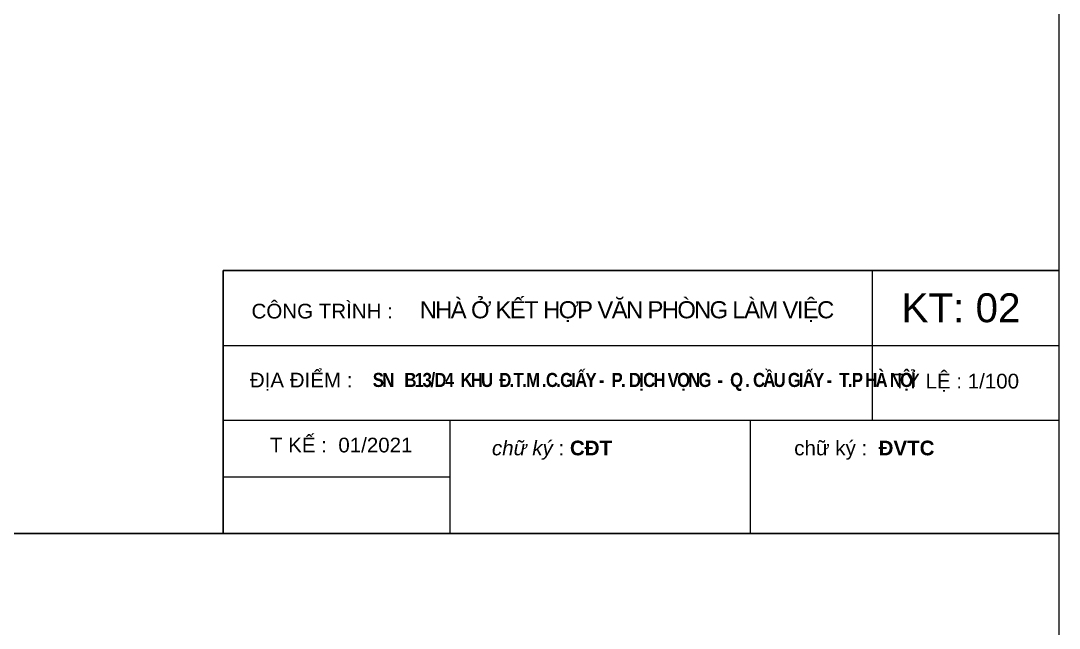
# Model space of a CAD drawing. Extents: x -165145 to 691808, y -202842 to 311040.
# Drawn here: x 557501 to 569140, y 52413 to 59216 of the extents above; entities that cross this region are included whole.
import ezdxf

# ---------------------------------------------------------------- set-up
doc = ezdxf.new("R2010")
doc.units = 0
doc.header["$LTSCALE"] = 10
doc.header["$MEASUREMENT"] = 0
doc.linetypes.add('HIDDEN', pattern=[2.3807, 1.587, -0.7937])
doc.layers.add('GE_KC_NETKHUAT', color=9, linetype='HIDDEN', lineweight=20)
doc.layers.add('KHUNG', color=9, linetype='CONTINUOUS', lineweight=13)
doc.layers.add('KCS_BORDER', color=3, linetype='CONTINUOUS')
doc.layers.add('KCS_DIM', color=1, linetype='CONTINUOUS')
doc.styles.add('KCS_SMTEXT', font='arial.ttf', dxfattribs={"width": 0.7})
doc.styles.add('SMTEXT', font='arial.ttf', dxfattribs={"width": 0.7})

# ---------------------------------------------------------------- blocks, each defined once
blk = doc.blocks.new('A$C1ec07113')
at = {"layer": 'KCS_BORDER', "ltscale": 0.05}
for p, q in [((20329.7, 21000), (20329.7, 23946.1)), ((20329.7, 23946.1), (29700, 23946.1))]:
    blk.add_line(p, q, dxfattribs=at)
blk.add_lwpolyline([(29700, 23946.1), (20329.7, 23946.1), (20329.7, 21000), (29700, 21000)], close=True, dxfattribs=at)
at = {"layer": 'KCS_DIM', "ltscale": 0.05}
for p, q in [((27605.3, 23946.1), (27605.3, 22270.3)), ((20329.7, 23108.2), (29700, 23108.2)), ((20329.7, 22270.3), (29700, 22270.3)), ((22873.4, 21000), (22873.4, 22270.3)), ((26239.9, 21000), (26239.9, 22270.3)), ((20329.7, 21637.4), (22873.4, 21637.4))]:
    blk.add_line(p, q, dxfattribs=at)
at = {"layer": 'KHUNG', "color": 7}
for points in [[(0, 21000), (29700, 21000), (29700, 42000), (0, 42000)], [(0, 0), (29700, 0), (29700, 21000), (0, 21000)]]:
    blk.add_lwpolyline(points, close=True, dxfattribs=at)
at = {"layer": 'KCS_DIM', "ltscale": 0.05, "attachment_point": 1}
for s, insert, char_height, width, style in [('{\\W1;\\T0.9;NHÀ Ở KẾT HỢP VĂN PHÒNG LÀM VIỆC}', (22532.4, 23602.6), 191.52, 5096.799, 'KCS_SMTEXT'), ('{\\W1;KT: 02}', (27932.2, 23691.1), 324.188, 7187.985, 'KCS_SMTEXT'), ('{\\W1;CÔNG TRÌNH :}', (20647.7, 23573.8), 164.588, 5025.904, 'KCS_SMTEXT'), ('{\\W1;ĐỊA ĐIỂM :}', (20628.8, 22801.8), 164.588, 5025.904, 'KCS_SMTEXT'), ('{\\fArial|b1|i0|c0|p34;\\W0.85;\\T0.75; SN   B13/D4  KHU  Đ.T.M .C.GIẤY -  P. DỊCH VỌNG  -  Q . CẦU GIẤY -  T.P HÀ NỘI}', (21962.1, 22799.8), 158.0159, 5852.29, 'SMTEXT'), ('{\\W1;TỶ LỆ : 1/100}', (27843.9, 22789.7), 164.588, 5025.904, 'KCS_SMTEXT'), ('{\\W1;T KẾ :  01/2021}', (20854.2, 22073.8), 164.588, 5025.904, 'KCS_SMTEXT'), ('{\\fArial|b0|i1|c0|p34;\\W1;chữ ký\\fArial|b0|i0|c0|p34; : \\fArial|b1|i0|c0|p34;CĐT}', (23342.4, 22040.9), 164.588, 5025.904, 'KCS_SMTEXT'), ('{\\W1;chữ ký :  \\fArial|b1|i0|c0|p34;ĐVTC}', (26729.9, 22040.9), 164.588, 5025.904, 'KCS_SMTEXT')]:
    blk.add_mtext(s, dxfattribs=dict(at, insert=insert, char_height=char_height, width=width, style=style))

msp = doc.modelspace()

# ---------------------------------------------------------------- block references
at = {"layer": 'GE_KC_NETKHUAT'}
msp.add_blockref('A$C1ec07113', (539439.64737, 32472.52756), dxfattribs=at)

doc.saveas('drawing.dxf')
